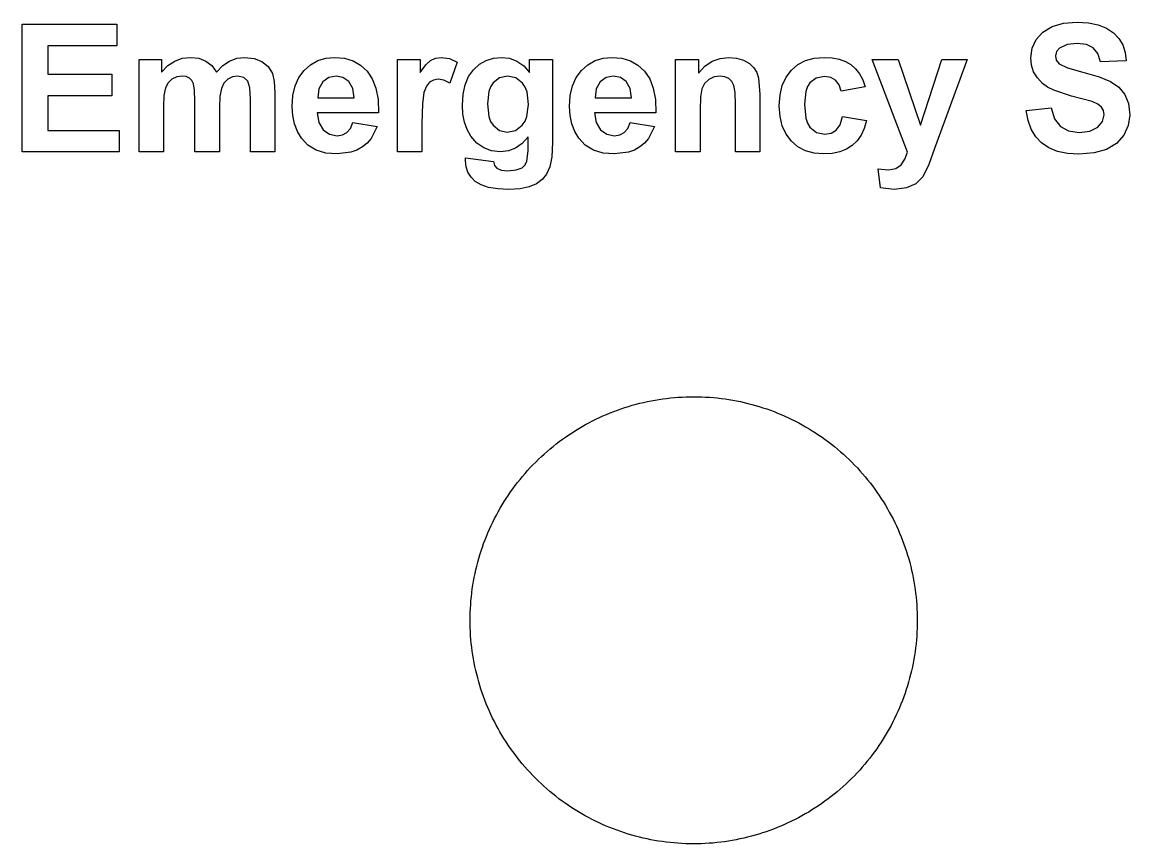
# Model space of a CAD drawing. Header units: metres. Extents: x 13 to 238, y 4 to 739.
# Drawn here: x 126.8 to 182.3, y 119 to 160.1 of the extents above; entities that cross this region are included whole.
import ezdxf

# ---------------------------------------------------------------- set-up
doc = ezdxf.new("R2010")
doc.units = ezdxf.units.M

msp = doc.modelspace()

# ---------------------------------------------------------------- linework, layer by layer
at = {"layer": 'Emergency Stop'}
for p, q in [((126.842, 153.64, 0.033), (126.842, 160.031, 0.033)), ((126.842, 160.031, 0.033), (131.58, 160.031, 0.033)), ((131.58, 160.031, 0.033), (131.58, 158.949, 0.033)), ((177.978, 159.644, 0.033), (178.438, 159.917, 0.033)), ((178.438, 159.917, 0.033), (179.013, 160.084, 0.033)), ((179.013, 160.084, 0.033), (179.696, 160.14, 0.033)), ((179.696, 160.14, 0.033), (180.26, 160.107, 0.033)), ((180.26, 160.107, 0.033), (180.75, 160.008, 0.033)), ((180.75, 160.008, 0.033), (181.166, 159.843, 0.033)), ((181.166, 159.843, 0.033), (181.507, 159.612, 0.033)), ((177.433, 158.829, 0.033), (177.641, 159.27, 0.033)), ((177.641, 159.27, 0.033), (177.978, 159.644, 0.033)), ((181.507, 159.612, 0.033), (181.775, 159.326, 0.033)), ((181.775, 159.326, 0.033), (181.971, 158.996, 0.033)), ((131.58, 158.949, 0.033), (128.132, 158.949, 0.033)), ((128.132, 158.949, 0.033), (128.132, 157.533, 0.033)), ((177.364, 158.357, 0.033), (177.433, 158.829, 0.033)), ((178.802, 158.84, 0.033), (178.649, 158.667, 0.033)), ((179.182, 159.014, 0.033), (178.802, 158.84, 0.033)), ((179.683, 159.071, 0.033), (179.182, 159.014, 0.033)), ((180.16, 159.018, 0.033), (179.683, 159.071, 0.033)), ((180.5, 158.856, 0.033), (180.16, 159.018, 0.033)), ((180.725, 158.571, 0.033), (180.5, 158.856, 0.033)), ((181.971, 158.996, 0.033), (182.095, 158.622, 0.033)), ((132.696, 158.269, 0.033), (133.825, 158.269, 0.033)), ((132.696, 153.64, 0.033), (132.696, 158.269, 0.033)), ((133.825, 158.269, 0.033), (133.825, 157.637, 0.033)), ((134.143, 157.96, 0.033), (134.489, 158.19, 0.033)), ((134.489, 158.19, 0.033), (134.864, 158.328, 0.033)), ((134.864, 158.328, 0.033), (135.268, 158.374, 0.033)), ((135.268, 158.374, 0.033), (135.684, 158.328, 0.033)), ((135.684, 158.328, 0.033), (136.04, 158.191, 0.033)), ((136.04, 158.191, 0.033), (136.338, 157.961, 0.033)), ((136.893, 157.961, 0.033), (137.235, 158.191, 0.033)), ((137.235, 158.191, 0.033), (137.6, 158.328, 0.033)), ((137.6, 158.328, 0.033), (137.989, 158.374, 0.033)), ((137.989, 158.374, 0.033), (138.46, 158.322, 0.033)), ((138.46, 158.322, 0.033), (138.852, 158.167, 0.033)), ((138.852, 158.167, 0.033), (139.16, 157.911, 0.033)), ((141.291, 158.007, 0.033), (141.652, 158.211, 0.033)), ((141.652, 158.211, 0.033), (142.052, 158.333, 0.033)), ((142.052, 158.333, 0.033), (142.492, 158.374, 0.033)), ((142.492, 158.374, 0.033), (142.982, 158.331, 0.033)), ((142.982, 158.331, 0.033), (143.416, 158.203, 0.033)), ((143.416, 158.203, 0.033), (143.797, 157.99, 0.033)), ((145.64, 153.64, 0.033), (145.64, 158.269, 0.033)), ((145.64, 158.269, 0.033), (146.778, 158.269, 0.033)), ((146.778, 158.269, 0.033), (146.778, 157.611, 0.033)), ((147.055, 157.998, 0.033), (147.303, 158.226, 0.033)), ((147.303, 158.226, 0.033), (147.552, 158.337, 0.033)), ((147.552, 158.337, 0.033), (147.833, 158.374, 0.033)), ((147.833, 158.374, 0.033), (148.243, 158.316, 0.033)), ((148.243, 158.316, 0.033), (148.639, 158.143, 0.033)), ((148.639, 158.143, 0.033), (148.26, 157.075, 0.033)), ((149.749, 158.028, 0.033), (150.08, 158.22, 0.033)), ((150.08, 158.22, 0.033), (150.446, 158.336, 0.033)), ((150.446, 158.336, 0.033), (150.845, 158.374, 0.033)), ((150.845, 158.374, 0.033), (151.256, 158.327, 0.033)), ((151.256, 158.327, 0.033), (151.629, 158.185, 0.033)), ((151.629, 158.185, 0.033), (151.964, 157.95, 0.033)), ((152.262, 157.62, 0.033), (152.262, 158.269, 0.033)), ((152.262, 158.269, 0.033), (153.408, 158.269, 0.033)), ((153.408, 158.269, 0.033), (153.408, 154.115, 0.033)), ((155.185, 158.007, 0.033), (155.546, 158.211, 0.033)), ((155.546, 158.211, 0.033), (155.946, 158.333, 0.033)), ((155.946, 158.333, 0.033), (156.386, 158.374, 0.033)), ((156.386, 158.374, 0.033), (156.875, 158.331, 0.033)), ((156.875, 158.331, 0.033), (157.31, 158.203, 0.033)), ((157.31, 158.203, 0.033), (157.69, 157.99, 0.033)), ((159.577, 153.64, 0.033), (159.577, 158.269, 0.033)), ((159.577, 158.269, 0.033), (160.715, 158.269, 0.033)), ((160.715, 158.269, 0.033), (160.715, 157.589, 0.033)), ((161.037, 157.933, 0.033), (161.399, 158.178, 0.033)), ((161.399, 158.178, 0.033), (161.8, 158.325, 0.033)), ((161.8, 158.325, 0.033), (162.241, 158.374, 0.033)), ((162.241, 158.374, 0.033), (162.629, 158.337, 0.033)), ((162.629, 158.337, 0.033), (162.982, 158.228, 0.033)), ((162.982, 158.228, 0.033), (163.277, 158.062, 0.033)), ((165.705, 158.015, 0.033), (166.088, 158.214, 0.033)), ((166.088, 158.214, 0.033), (166.524, 158.334, 0.033)), ((166.524, 158.334, 0.033), (167.014, 158.374, 0.033)), ((167.014, 158.374, 0.033), (167.415, 158.351, 0.033)), ((167.415, 158.351, 0.033), (167.773, 158.283, 0.033)), ((167.773, 158.283, 0.033), (168.088, 158.169, 0.033)), ((168.088, 158.169, 0.033), (168.359, 158.01, 0.033)), ((169.425, 158.269, 0.033), (170.729, 158.269, 0.033)), ((171.186, 153.626, 0.033), (169.425, 158.269, 0.033)), ((170.729, 158.269, 0.033), (171.836, 154.982, 0.033)), ((171.836, 154.982, 0.033), (172.917, 158.269, 0.033)), ((174.186, 158.269, 0.033), (172.551, 153.814, 0.033)), ((172.917, 158.269, 0.033), (174.186, 158.269, 0.033)), ((177.4, 157.992, 0.033), (177.364, 158.357, 0.033)), ((178.649, 158.667, 0.033), (178.597, 158.444, 0.033)), ((178.597, 158.444, 0.033), (178.645, 158.233, 0.033)), ((178.645, 158.233, 0.033), (178.789, 158.056, 0.033)), ((180.856, 158.147, 0.033), (180.725, 158.571, 0.033)), ((182.146, 158.204, 0.033), (180.856, 158.147, 0.033)), ((182.095, 158.622, 0.033), (182.146, 158.204, 0.033)), ((133.825, 157.637, 0.033), (134.143, 157.96, 0.033)), ((136.338, 157.961, 0.033), (136.576, 157.637, 0.033)), ((136.576, 157.637, 0.033), (136.893, 157.961, 0.033)), ((139.16, 157.911, 0.033), (139.379, 157.559, 0.033)), ((140.707, 157.365, 0.033), (140.971, 157.722, 0.033)), ((140.971, 157.722, 0.033), (141.291, 158.007, 0.033)), ((143.797, 157.99, 0.033), (144.123, 157.692, 0.033)), ((144.123, 157.692, 0.033), (144.382, 157.305, 0.033)), ((146.778, 157.611, 0.033), (147.055, 157.998, 0.033)), ((149.207, 157.418, 0.033), (149.452, 157.759, 0.033)), ((149.452, 157.759, 0.033), (149.749, 158.028, 0.033)), ((151.964, 157.95, 0.033), (152.262, 157.62, 0.033)), ((154.601, 157.365, 0.033), (154.864, 157.722, 0.033)), ((154.864, 157.722, 0.033), (155.185, 158.007, 0.033)), ((157.69, 157.99, 0.033), (158.016, 157.692, 0.033)), ((158.016, 157.692, 0.033), (158.276, 157.305, 0.033)), ((160.715, 157.589, 0.033), (161.037, 157.933, 0.033)), ((163.277, 158.062, 0.033), (163.49, 157.855, 0.033)), ((163.49, 157.855, 0.033), (163.636, 157.613, 0.033)), ((163.636, 157.613, 0.033), (163.729, 157.341, 0.033)), ((165.11, 157.384, 0.033), (165.375, 157.735, 0.033)), ((165.375, 157.735, 0.033), (165.705, 158.015, 0.033)), ((168.359, 158.01, 0.033), (168.591, 157.804, 0.033)), ((168.591, 157.804, 0.033), (168.788, 157.551, 0.033)), ((177.511, 157.656, 0.033), (177.4, 157.992, 0.033)), ((177.695, 157.349, 0.033), (177.511, 157.656, 0.033)), ((178.789, 158.056, 0.033), (179.208, 157.846, 0.033)), ((179.208, 157.846, 0.033), (179.975, 157.628, 0.033)), ((179.975, 157.628, 0.033), (180.794, 157.402, 0.033)), ((128.132, 157.533, 0.033), (131.341, 157.533, 0.033)), ((131.341, 157.533, 0.033), (131.341, 156.456, 0.033)), ((134.15, 157.098, 0.033), (134.019, 156.844, 0.033)), ((134.344, 157.284, 0.033), (134.15, 157.098, 0.033)), ((134.585, 157.399, 0.033), (134.344, 157.284, 0.033)), ((134.854, 157.437, 0.033), (134.585, 157.399, 0.033)), ((135.065, 157.413, 0.033), (134.854, 157.437, 0.033)), ((135.227, 157.341, 0.033), (135.065, 157.413, 0.033)), ((135.346, 157.22, 0.033), (135.227, 157.341, 0.033)), ((135.43, 157.049, 0.033), (135.346, 157.22, 0.033)), ((135.479, 156.733, 0.033), (135.43, 157.049, 0.033)), ((136.952, 157.086, 0.033), (136.82, 156.82, 0.033)), ((137.147, 157.28, 0.033), (136.952, 157.086, 0.033)), ((137.382, 157.397, 0.033), (137.147, 157.28, 0.033)), ((137.631, 157.437, 0.033), (137.382, 157.397, 0.033)), ((137.939, 157.371, 0.033), (137.631, 157.437, 0.033)), ((138.154, 157.175, 0.033), (137.939, 157.371, 0.033)), ((138.249, 156.852, 0.033), (138.154, 157.175, 0.033)), ((139.379, 157.559, 0.033), (139.474, 157.171, 0.033)), ((139.474, 157.171, 0.033), (139.506, 156.6, 0.033)), ((140.519, 156.946, 0.033), (140.707, 157.365, 0.033)), ((141.904, 157.145, 0.033), (141.709, 156.8, 0.033)), ((142.2, 157.364, 0.033), (141.904, 157.145, 0.033)), ((142.566, 157.437, 0.033), (142.2, 157.364, 0.033)), ((142.913, 157.367, 0.033), (142.566, 157.437, 0.033)), ((143.203, 157.16, 0.033), (142.913, 157.367, 0.033)), ((143.402, 156.819, 0.033), (143.203, 157.16, 0.033)), ((144.382, 157.305, 0.033), (144.564, 156.828, 0.033)), ((147.248, 157.134, 0.033), (147.089, 156.935, 0.033)), ((147.447, 157.24, 0.033), (147.248, 157.134, 0.033)), ((147.684, 157.275, 0.033), (147.447, 157.24, 0.033)), ((147.961, 157.225, 0.033), (147.684, 157.275, 0.033)), ((148.26, 157.075, 0.033), (147.961, 157.225, 0.033)), ((149.032, 157.007, 0.033), (149.207, 157.418, 0.033)), ((150.433, 157.094, 0.033), (150.308, 156.901, 0.033)), ((150.757, 157.351, 0.033), (150.433, 157.094, 0.033)), ((151.159, 157.437, 0.033), (150.757, 157.351, 0.033)), ((151.573, 157.349, 0.033), (151.159, 157.437, 0.033)), ((151.909, 157.088, 0.033), (151.573, 157.349, 0.033)), ((152.038, 156.89, 0.033), (151.909, 157.088, 0.033)), ((154.413, 156.946, 0.033), (154.601, 157.365, 0.033)), ((155.797, 157.145, 0.033), (155.602, 156.8, 0.033)), ((156.094, 157.364, 0.033), (155.797, 157.145, 0.033)), ((156.46, 157.437, 0.033), (156.094, 157.364, 0.033)), ((156.807, 157.367, 0.033), (156.46, 157.437, 0.033)), ((157.096, 157.16, 0.033), (156.807, 157.367, 0.033)), ((157.296, 156.819, 0.033), (157.096, 157.16, 0.033)), ((158.276, 157.305, 0.033), (158.458, 156.828, 0.033)), ((161.029, 157.06, 0.033), (160.896, 156.8, 0.033)), ((161.242, 157.262, 0.033), (161.029, 157.06, 0.033)), ((161.512, 157.393, 0.033), (161.242, 157.262, 0.033)), ((161.813, 157.437, 0.033), (161.512, 157.393, 0.033)), ((162.044, 157.406, 0.033), (161.813, 157.437, 0.033)), ((162.238, 157.315, 0.033), (162.044, 157.406, 0.033)), ((162.391, 157.168, 0.033), (162.238, 157.315, 0.033)), ((162.493, 156.972, 0.033), (162.391, 157.168, 0.033)), ((163.729, 157.341, 0.033), (163.797, 156.517, 0.033)), ((164.921, 156.97, 0.033), (165.11, 157.384, 0.033)), ((166.302, 157.094, 0.033), (166.182, 156.91, 0.033)), ((166.62, 157.331, 0.033), (166.302, 157.094, 0.033)), ((167.032, 157.411, 0.033), (166.62, 157.331, 0.033)), ((167.344, 157.365, 0.033), (167.032, 157.411, 0.033)), ((167.592, 157.227, 0.033), (167.344, 157.365, 0.033)), ((167.769, 157, 0.033), (167.592, 157.227, 0.033)), ((168.788, 157.551, 0.033), (168.95, 157.249, 0.033)), ((168.95, 157.249, 0.033), (169.076, 156.9, 0.033)), ((177.952, 157.07, 0.033), (177.695, 157.349, 0.033)), ((178.2, 156.89, 0.033), (177.952, 157.07, 0.033)), ((180.794, 157.402, 0.033), (181.368, 157.169, 0.033)), ((181.368, 157.169, 0.033), (181.77, 156.887, 0.033)), ((134.019, 156.844, 0.033), (133.946, 156.461, 0.033)), ((135.495, 156.177, 0.033), (135.479, 156.733, 0.033)), ((136.82, 156.82, 0.033), (136.745, 156.429, 0.033)), ((138.281, 156.286, 0.033), (138.249, 156.852, 0.033)), ((139.506, 156.6, 0.033), (139.506, 153.64, 0.033)), ((140.407, 156.464, 0.033), (140.519, 156.946, 0.033)), ((141.709, 156.8, 0.033), (141.646, 156.351, 0.033)), ((143.477, 156.351, 0.033), (143.402, 156.819, 0.033)), ((144.564, 156.828, 0.033), (144.668, 156.26, 0.033)), ((146.967, 156.621, 0.033), (146.89, 156.048, 0.033)), ((147.089, 156.935, 0.033), (146.967, 156.621, 0.033)), ((148.892, 155.981, 0.033), (148.927, 156.528, 0.033)), ((148.927, 156.528, 0.033), (149.032, 157.007, 0.033)), ((150.219, 156.662, 0.033), (150.147, 156.05, 0.033)), ((150.308, 156.901, 0.033), (150.219, 156.662, 0.033)), ((152.131, 156.647, 0.033), (152.038, 156.89, 0.033)), ((152.205, 156.02, 0.033), (152.131, 156.647, 0.033)), ((154.3, 156.464, 0.033), (154.413, 156.946, 0.033)), ((155.602, 156.8, 0.033), (155.54, 156.351, 0.033)), ((157.371, 156.351, 0.033), (157.296, 156.819, 0.033)), ((158.458, 156.828, 0.033), (158.562, 156.26, 0.033)), ((160.896, 156.8, 0.033), (160.825, 156.39, 0.033)), ((162.552, 156.62, 0.033), (162.493, 156.972, 0.033)), ((162.572, 156.002, 0.033), (162.552, 156.62, 0.033)), ((163.797, 156.517, 0.033), (163.797, 153.64, 0.033)), ((164.769, 155.95, 0.033), (164.807, 156.492, 0.033)), ((164.807, 156.492, 0.033), (164.921, 156.97, 0.033)), ((166.097, 156.672, 0.033), (166.029, 156.037, 0.033)), ((166.182, 156.91, 0.033), (166.097, 156.672, 0.033)), ((167.869, 156.682, 0.033), (167.769, 157, 0.033)), ((169.076, 156.9, 0.033), (167.869, 156.682, 0.033)), ((178.526, 156.725, 0.033), (178.2, 156.89, 0.033)), ((179.408, 156.438, 0.033), (178.526, 156.725, 0.033)), ((181.77, 156.887, 0.033), (182.074, 156.519, 0.033)), ((182.074, 156.519, 0.033), (182.265, 156.059, 0.033)), ((131.341, 156.456, 0.033), (128.132, 156.456, 0.033)), ((128.132, 156.456, 0.033), (128.132, 154.716, 0.033)), ((133.946, 156.461, 0.033), (133.921, 155.889, 0.033)), ((135.495, 153.64, 0.033), (135.495, 156.177, 0.033)), ((136.745, 156.429, 0.033), (136.72, 155.863, 0.033)), ((138.281, 153.64, 0.033), (138.281, 156.286, 0.033)), ((140.369, 155.92, 0.033), (140.407, 156.464, 0.033)), ((141.646, 156.351, 0.033), (143.477, 156.351, 0.033)), ((144.668, 156.26, 0.033), (144.694, 155.601, 0.033)), ((146.89, 156.048, 0.033), (146.865, 155.069, 0.033)), ((148.919, 155.535, 0.033), (148.892, 155.981, 0.033)), ((150.147, 156.05, 0.033), (150.219, 155.412, 0.033)), ((152.128, 155.415, 0.033), (152.205, 156.02, 0.033)), ((154.263, 155.92, 0.033), (154.3, 156.464, 0.033)), ((155.54, 156.351, 0.033), (157.371, 156.351, 0.033)), ((158.562, 156.26, 0.033), (158.587, 155.601, 0.033)), ((160.825, 156.39, 0.033), (160.802, 155.736, 0.033)), ((162.572, 153.64, 0.033), (162.572, 156.002, 0.033)), ((164.807, 155.414, 0.033), (164.769, 155.95, 0.033)), ((166.029, 156.037, 0.033), (166.098, 155.334, 0.033)), ((180.442, 156.159, 0.033), (179.408, 156.438, 0.033)), ((180.723, 156.031, 0.033), (180.442, 156.159, 0.033)), ((180.906, 155.883, 0.033), (180.723, 156.031, 0.033)), ((182.265, 156.059, 0.033), (182.329, 155.501, 0.033)), ((133.921, 155.889, 0.033), (133.921, 153.64, 0.033)), ((136.72, 155.863, 0.033), (136.72, 153.64, 0.033)), ((140.398, 155.459, 0.033), (140.369, 155.92, 0.033)), ((140.484, 155.039, 0.033), (140.398, 155.459, 0.033)), ((144.694, 155.601, 0.033), (141.625, 155.601, 0.033)), ((141.625, 155.601, 0.033), (141.705, 155.117, 0.033)), ((148.999, 155.128, 0.033), (148.919, 155.535, 0.033)), ((150.219, 155.412, 0.033), (150.308, 155.167, 0.033)), ((152.031, 155.177, 0.033), (152.128, 155.415, 0.033)), ((154.291, 155.459, 0.033), (154.263, 155.92, 0.033)), ((154.377, 155.039, 0.033), (154.291, 155.459, 0.033)), ((158.587, 155.601, 0.033), (155.518, 155.601, 0.033)), ((155.518, 155.601, 0.033), (155.599, 155.117, 0.033)), ((160.802, 155.736, 0.033), (160.802, 153.64, 0.033)), ((164.92, 154.94, 0.033), (164.807, 155.414, 0.033)), ((167.81, 155.001, 0.033), (167.934, 155.414, 0.033)), ((167.934, 155.414, 0.033), (169.137, 155.209, 0.033)), ((177.133, 155.719, 0.033), (178.388, 155.841, 0.033)), ((177.229, 155.215, 0.033), (177.133, 155.719, 0.033)), ((178.388, 155.841, 0.033), (178.56, 155.293, 0.033)), ((181.006, 155.706, 0.033), (180.906, 155.883, 0.033)), ((180.96, 155.166, 0.033), (181.039, 155.497, 0.033)), ((181.039, 155.497, 0.033), (181.006, 155.706, 0.033)), ((182.329, 155.501, 0.033), (182.253, 154.969, 0.033)), ((140.627, 154.661, 0.033), (140.484, 155.039, 0.033)), ((141.705, 155.117, 0.033), (141.921, 154.753, 0.033)), ((143.111, 154.607, 0.033), (143.283, 154.812, 0.033)), ((143.283, 154.812, 0.033), (143.408, 155.113, 0.033)), ((143.408, 155.113, 0.033), (144.628, 154.908, 0.033)), ((144.628, 154.908, 0.033), (144.325, 154.317, 0.033)), ((146.865, 155.069, 0.033), (146.865, 153.64, 0.033)), ((149.132, 154.759, 0.033), (148.999, 155.128, 0.033)), ((150.308, 155.167, 0.033), (150.433, 154.971, 0.033)), ((150.433, 154.971, 0.033), (150.752, 154.715, 0.033)), ((151.551, 154.717, 0.033), (151.896, 154.98, 0.033)), ((151.896, 154.98, 0.033), (152.031, 155.177, 0.033)), ((154.52, 154.661, 0.033), (154.377, 155.039, 0.033)), ((155.599, 155.117, 0.033), (155.815, 154.753, 0.033)), ((157.005, 154.607, 0.033), (157.177, 154.812, 0.033)), ((157.177, 154.812, 0.033), (157.301, 155.113, 0.033)), ((157.301, 155.113, 0.033), (158.522, 154.908, 0.033)), ((158.522, 154.908, 0.033), (158.218, 154.317, 0.033)), ((165.109, 154.527, 0.033), (164.92, 154.94, 0.033)), ((166.098, 155.334, 0.033), (166.185, 155.074, 0.033)), ((166.185, 155.074, 0.033), (166.306, 154.873, 0.033)), ((166.306, 154.873, 0.033), (166.63, 154.618, 0.033)), ((167.62, 154.732, 0.033), (167.81, 155.001, 0.033)), ((169.022, 154.82, 0.033), (168.864, 154.482, 0.033)), ((169.137, 155.209, 0.033), (169.022, 154.82, 0.033)), ((177.39, 154.775, 0.033), (177.229, 155.215, 0.033)), ((178.56, 155.293, 0.033), (178.848, 154.913, 0.033)), ((178.848, 154.913, 0.033), (179.255, 154.69, 0.033)), ((180.33, 154.682, 0.033), (180.723, 154.88, 0.033)), ((180.723, 154.88, 0.033), (180.96, 155.166, 0.033)), ((182.253, 154.969, 0.033), (182.024, 154.472, 0.033)), ((128.132, 154.716, 0.033), (131.702, 154.716, 0.033)), ((131.702, 154.716, 0.033), (131.702, 153.64, 0.033)), ((140.827, 154.324, 0.033), (140.627, 154.661, 0.033)), ((141.156, 153.979, 0.033), (140.827, 154.324, 0.033)), ((141.921, 154.753, 0.033), (142.239, 154.526, 0.033)), ((142.239, 154.526, 0.033), (142.627, 154.45, 0.033)), ((142.627, 154.45, 0.033), (142.892, 154.49, 0.033)), ((142.892, 154.49, 0.033), (143.111, 154.607, 0.033)), ((144.325, 154.317, 0.033), (144.122, 154.081, 0.033)), ((149.319, 154.429, 0.033), (149.132, 154.759, 0.033)), ((149.616, 154.083, 0.033), (149.319, 154.429, 0.033)), ((150.752, 154.715, 0.033), (151.137, 154.629, 0.033)), ((151.137, 154.629, 0.033), (151.551, 154.717, 0.033)), ((152.183, 154.389, 0.033), (151.891, 154.061, 0.033)), ((152.183, 153.714, 0.033), (152.183, 154.389, 0.033)), ((154.721, 154.324, 0.033), (154.52, 154.661, 0.033)), ((155.05, 153.979, 0.033), (154.721, 154.324, 0.033)), ((155.815, 154.753, 0.033), (156.133, 154.526, 0.033)), ((156.133, 154.526, 0.033), (156.521, 154.45, 0.033)), ((156.521, 154.45, 0.033), (156.786, 154.49, 0.033)), ((156.786, 154.49, 0.033), (157.005, 154.607, 0.033)), ((158.218, 154.317, 0.033), (158.016, 154.081, 0.033)), ((165.373, 154.176, 0.033), (165.109, 154.527, 0.033)), ((166.63, 154.618, 0.033), (167.049, 154.533, 0.033)), ((167.049, 154.533, 0.033), (167.366, 154.583, 0.033)), ((167.366, 154.583, 0.033), (167.62, 154.732, 0.033)), ((168.864, 154.482, 0.033), (168.662, 154.195, 0.033)), ((177.617, 154.399, 0.033), (177.39, 154.775, 0.033)), ((177.909, 154.086, 0.033), (177.617, 154.399, 0.033)), ((179.255, 154.69, 0.033), (179.783, 154.616, 0.033)), ((179.783, 154.616, 0.033), (180.33, 154.682, 0.033)), ((182.024, 154.472, 0.033), (181.656, 154.054, 0.033)), ((141.564, 153.732, 0.033), (141.156, 153.979, 0.033)), ((142.05, 153.584, 0.033), (141.564, 153.732, 0.033)), ((143.615, 153.732, 0.033), (143.313, 153.623, 0.033)), ((143.885, 153.886, 0.033), (143.615, 153.732, 0.033)), ((144.122, 154.081, 0.033), (143.885, 153.886, 0.033)), ((149.961, 153.837, 0.033), (149.616, 154.083, 0.033)), ((150.355, 153.689, 0.033), (149.961, 153.837, 0.033)), ((151.562, 153.827, 0.033), (151.198, 153.686, 0.033)), ((151.891, 154.061, 0.033), (151.562, 153.827, 0.033)), ((152.127, 153.151, 0.033), (152.183, 153.714, 0.033)), ((153.408, 154.115, 0.033), (153.375, 153.399, 0.033)), ((155.457, 153.732, 0.033), (155.05, 153.979, 0.033)), ((155.943, 153.584, 0.033), (155.457, 153.732, 0.033)), ((157.509, 153.732, 0.033), (157.207, 153.623, 0.033)), ((157.779, 153.886, 0.033), (157.509, 153.732, 0.033)), ((158.016, 154.081, 0.033), (157.779, 153.886, 0.033)), ((165.701, 153.895, 0.033), (165.373, 154.176, 0.033)), ((166.08, 153.695, 0.033), (165.701, 153.895, 0.033)), ((168.129, 153.773, 0.033), (167.796, 153.641, 0.033)), ((168.418, 153.958, 0.033), (168.129, 153.773, 0.033)), ((168.662, 154.195, 0.033), (168.418, 153.958, 0.033)), ((172.551, 153.814, 0.033), (172.259, 153.007, 0.033)), ((178.269, 153.841, 0.033), (177.909, 154.086, 0.033)), ((178.699, 153.666, 0.033), (178.269, 153.841, 0.033)), ((181.161, 153.759, 0.033), (180.534, 153.585, 0.033)), ((181.656, 154.054, 0.033), (181.161, 153.759, 0.033)), ((131.702, 153.64, 0.033), (126.842, 153.64, 0.033)), ((133.921, 153.64, 0.033), (132.696, 153.64, 0.033)), ((136.72, 153.64, 0.033), (135.495, 153.64, 0.033)), ((139.506, 153.64, 0.033), (138.281, 153.64, 0.033)), ((142.614, 153.535, 0.033), (142.05, 153.584, 0.033)), ((143.313, 153.623, 0.033), (142.614, 153.535, 0.033)), ((146.865, 153.64, 0.033), (145.64, 153.64, 0.033)), ((149.049, 153.186, 0.033), (149.053, 153.334, 0.033)), ((149.08, 152.89, 0.033), (149.049, 153.186, 0.033)), ((149.053, 153.334, 0.033), (150.453, 153.164, 0.033)), ((150.797, 153.64, 0.033), (150.355, 153.689, 0.033)), ((150.453, 153.164, 0.033), (150.51, 152.958, 0.033)), ((151.198, 153.686, 0.033), (150.797, 153.64, 0.033)), ((152.024, 152.967, 0.033), (152.127, 153.151, 0.033)), ((153.375, 153.399, 0.033), (153.273, 152.89, 0.033)), ((156.508, 153.535, 0.033), (155.943, 153.584, 0.033)), ((157.207, 153.623, 0.033), (156.508, 153.535, 0.033)), ((160.802, 153.64, 0.033), (159.577, 153.64, 0.033)), ((163.797, 153.64, 0.033), (162.572, 153.64, 0.033)), ((166.51, 153.575, 0.033), (166.08, 153.695, 0.033)), ((166.992, 153.535, 0.033), (166.51, 153.575, 0.033)), ((167.417, 153.561, 0.033), (166.992, 153.535, 0.033)), ((167.796, 153.641, 0.033), (167.417, 153.561, 0.033)), ((170.872, 152.988, 0.033), (171.053, 153.273, 0.033)), ((171.053, 153.273, 0.033), (171.186, 153.626, 0.033)), ((179.199, 153.561, 0.033), (178.699, 153.666, 0.033)), ((179.77, 153.526, 0.033), (179.199, 153.561, 0.033)), ((180.534, 153.585, 0.033), (179.77, 153.526, 0.033)), ((149.172, 152.621, 0.033), (149.08, 152.89, 0.033)), ((149.326, 152.379, 0.033), (149.172, 152.621, 0.033)), ((150.51, 152.958, 0.033), (150.614, 152.829, 0.033)), ((150.614, 152.829, 0.033), (150.838, 152.731, 0.033)), ((150.838, 152.731, 0.033), (151.163, 152.698, 0.033)), ((151.163, 152.698, 0.033), (151.583, 152.734, 0.033)), ((151.583, 152.734, 0.033), (151.882, 152.842, 0.033)), ((151.882, 152.842, 0.033), (152.024, 152.967, 0.033)), ((153.273, 152.89, 0.033), (153.111, 152.528, 0.033)), ((169.831, 151.835, 0.033), (169.722, 152.794, 0.033)), ((169.722, 152.794, 0.033), (170.24, 152.737, 0.033)), ((170.24, 152.737, 0.033), (170.612, 152.8, 0.033)), ((170.612, 152.8, 0.033), (170.872, 152.988, 0.033)), ((172.259, 153.007, 0.033), (171.951, 152.388, 0.033)), ((149.541, 152.164, 0.033), (149.326, 152.379, 0.033)), ((149.831, 151.987, 0.033), (149.541, 152.164, 0.033)), ((152.609, 152.047, 0.033), (152.242, 151.891, 0.033)), ((152.894, 152.253, 0.033), (152.609, 152.047, 0.033)), ((153.111, 152.528, 0.033), (152.894, 152.253, 0.033)), ((171.616, 152.042, 0.033), (171.149, 151.835, 0.033)), ((171.951, 152.388, 0.033), (171.616, 152.042, 0.033)), ((150.205, 151.861, 0.033), (149.831, 151.987, 0.033)), ((150.665, 151.786, 0.033), (150.205, 151.861, 0.033)), ((151.211, 151.761, 0.033), (150.665, 151.786, 0.033)), ((151.781, 151.793, 0.033), (151.211, 151.761, 0.033)), ((152.242, 151.891, 0.033), (151.781, 151.793, 0.033)), ((170.524, 151.761, 0.033), (169.831, 151.835, 0.033)), ((171.149, 151.835, 0.033), (170.524, 151.761, 0.033))]:
    msp.add_line(p, q, dxfattribs=at)
at = {"layer": 'Layer0'}
for p, q in [((157.216, 140.889), (157.403, 140.944)), ((157.403, 140.944), (157.592, 140.996)), ((157.592, 140.996), (157.781, 141.045)), ((157.781, 141.045), (157.971, 141.09)), ((157.971, 141.09), (158.162, 141.132)), ((158.162, 141.132), (158.354, 141.171)), ((158.354, 141.171), (158.546, 141.207)), ((158.546, 141.207), (158.739, 141.239)), ((158.739, 141.239), (158.932, 141.268)), ((158.932, 141.268), (159.126, 141.293)), ((159.126, 141.293), (159.32, 141.315)), ((159.32, 141.315), (159.515, 141.333)), ((159.515, 141.333), (159.71, 141.349)), ((159.71, 141.349), (159.905, 141.36)), ((159.905, 141.36), (160.1, 141.369)), ((160.1, 141.369), (160.295, 141.374)), ((160.295, 141.374), (160.491, 141.375)), ((160.491, 141.375), (160.686, 141.373)), ((160.686, 141.373), (160.882, 141.368)), ((160.882, 141.368), (161.077, 141.359)), ((161.077, 141.359), (161.272, 141.347)), ((161.272, 141.347), (161.467, 141.332)), ((161.467, 141.332), (161.662, 141.313)), ((161.662, 141.313), (161.856, 141.29)), ((161.856, 141.29), (162.05, 141.265)), ((162.05, 141.265), (162.243, 141.236)), ((162.243, 141.236), (162.436, 141.203)), ((162.436, 141.203), (162.628, 141.167)), ((162.628, 141.167), (162.819, 141.128)), ((162.819, 141.128), (163.01, 141.086)), ((163.01, 141.086), (163.2, 141.04)), ((163.2, 141.04), (163.389, 140.991)), ((163.389, 140.991), (163.578, 140.938)), ((155.757, 140.33), (155.935, 140.411)), ((155.935, 140.411), (156.114, 140.489)), ((156.114, 140.489), (156.295, 140.563)), ((156.295, 140.563), (156.477, 140.635)), ((156.477, 140.635), (156.66, 140.703)), ((156.66, 140.703), (156.844, 140.768)), ((156.844, 140.768), (157.029, 140.83)), ((157.029, 140.83), (157.216, 140.889)), ((163.578, 140.938), (163.765, 140.883)), ((163.765, 140.883), (163.951, 140.824)), ((163.951, 140.824), (164.137, 140.762)), ((164.137, 140.762), (164.321, 140.696)), ((164.321, 140.696), (164.504, 140.628)), ((164.504, 140.628), (164.686, 140.556)), ((164.686, 140.556), (164.866, 140.481)), ((164.866, 140.481), (165.045, 140.403)), ((165.045, 140.403), (165.223, 140.322)), ((154.721, 139.781), (154.89, 139.88)), ((154.89, 139.88), (155.06, 139.976)), ((155.06, 139.976), (155.232, 140.069)), ((155.232, 140.069), (155.405, 140.159)), ((155.405, 140.159), (155.58, 140.246)), ((155.58, 140.246), (155.757, 140.33)), ((165.223, 140.322), (165.4, 140.237)), ((165.4, 140.237), (165.575, 140.15)), ((165.575, 140.15), (165.748, 140.059)), ((165.748, 140.059), (165.92, 139.966)), ((165.92, 139.966), (166.09, 139.87)), ((166.09, 139.87), (166.258, 139.77)), ((153.906, 139.242), (154.065, 139.355)), ((154.065, 139.355), (154.226, 139.466)), ((154.226, 139.466), (154.389, 139.574)), ((154.389, 139.574), (154.554, 139.679)), ((154.554, 139.679), (154.721, 139.781)), ((166.258, 139.77), (166.424, 139.668)), ((166.424, 139.668), (166.589, 139.563)), ((166.589, 139.563), (166.752, 139.455)), ((166.752, 139.455), (166.913, 139.344)), ((166.913, 139.344), (167.072, 139.23)), ((153.141, 138.634), (153.289, 138.761)), ((153.289, 138.761), (153.44, 138.885)), ((153.44, 138.885), (153.593, 139.007)), ((153.593, 139.007), (153.749, 139.126)), ((153.749, 139.126), (153.906, 139.242)), ((167.072, 139.23), (167.229, 139.114)), ((167.229, 139.114), (167.384, 138.995)), ((167.384, 138.995), (167.537, 138.873)), ((167.537, 138.873), (167.688, 138.748)), ((167.688, 138.748), (167.836, 138.621)), ((152.568, 138.102), (152.708, 138.239)), ((152.708, 138.239), (152.85, 138.373)), ((152.85, 138.373), (152.994, 138.505)), ((152.994, 138.505), (153.141, 138.634)), ((167.836, 138.621), (167.983, 138.492)), ((167.983, 138.492), (168.127, 138.359)), ((168.127, 138.359), (168.268, 138.225)), ((168.268, 138.225), (168.408, 138.088)), ((152.035, 137.531), (152.164, 137.677)), ((152.164, 137.677), (152.297, 137.821)), ((152.297, 137.821), (152.431, 137.963)), ((152.431, 137.963), (152.568, 138.102)), ((168.408, 138.088), (168.544, 137.948)), ((168.544, 137.948), (168.679, 137.806)), ((168.679, 137.806), (168.811, 137.662)), ((168.811, 137.662), (168.94, 137.515)), ((151.542, 136.923), (151.661, 137.078)), ((151.661, 137.078), (151.783, 137.231)), ((151.783, 137.231), (151.908, 137.382)), ((151.908, 137.382), (152.035, 137.531)), ((168.94, 137.515), (169.067, 137.367)), ((169.067, 137.367), (169.191, 137.216)), ((169.191, 137.216), (169.313, 137.063)), ((169.313, 137.063), (169.432, 136.907)), ((151.201, 136.446), (151.312, 136.607)), ((151.312, 136.607), (151.426, 136.766)), ((151.426, 136.766), (151.542, 136.923)), ((169.432, 136.907), (169.548, 136.75)), ((169.548, 136.75), (169.661, 136.591)), ((169.661, 136.591), (169.772, 136.43)), ((150.786, 135.784), (150.886, 135.952)), ((150.886, 135.952), (150.988, 136.119)), ((150.988, 136.119), (151.093, 136.284)), ((151.093, 136.284), (151.201, 136.446)), ((169.772, 136.43), (169.879, 136.267)), ((169.879, 136.267), (169.984, 136.102)), ((169.984, 136.102), (170.086, 135.935)), ((150.506, 135.269), (150.597, 135.442)), ((150.597, 135.442), (150.69, 135.614)), ((150.69, 135.614), (150.786, 135.784)), ((170.086, 135.935), (170.185, 135.766)), ((170.185, 135.766), (170.281, 135.596)), ((170.281, 135.596), (170.375, 135.424)), ((170.375, 135.424), (170.465, 135.251)), ((150.253, 134.74), (150.334, 134.918)), ((150.334, 134.918), (150.419, 135.094)), ((150.419, 135.094), (150.506, 135.269)), ((170.465, 135.251), (170.552, 135.076)), ((170.552, 135.076), (170.636, 134.899)), ((170.636, 134.899), (170.717, 134.721)), ((150.028, 134.198), (150.1, 134.38)), ((150.1, 134.38), (150.175, 134.561)), ((150.175, 134.561), (150.253, 134.74)), ((170.717, 134.721), (170.794, 134.542)), ((170.794, 134.542), (170.869, 134.361)), ((170.869, 134.361), (170.941, 134.179)), ((149.832, 133.646), (149.894, 133.831)), ((149.894, 133.831), (149.96, 134.015)), ((149.96, 134.015), (150.028, 134.198)), ((170.941, 134.179), (171.009, 133.996)), ((171.009, 133.996), (171.074, 133.812)), ((171.074, 133.812), (171.136, 133.627)), ((149.665, 133.084), (149.718, 133.272)), ((149.718, 133.272), (149.773, 133.459)), ((149.773, 133.459), (149.832, 133.646)), ((171.136, 133.627), (171.194, 133.44)), ((171.194, 133.44), (171.25, 133.253)), ((171.25, 133.253), (171.302, 133.064)), ((149.528, 132.514), (149.57, 132.704)), ((149.57, 132.704), (149.616, 132.894)), ((149.616, 132.894), (149.665, 133.084)), ((171.302, 133.064), (171.351, 132.875)), ((171.351, 132.875), (171.396, 132.685)), ((171.396, 132.685), (171.438, 132.494)), ((149.42, 131.937), (149.453, 132.13)), ((149.453, 132.13), (149.489, 132.322)), ((149.489, 132.322), (149.528, 132.514)), ((171.438, 132.494), (171.477, 132.302)), ((171.477, 132.302), (171.512, 132.11)), ((171.512, 132.11), (171.545, 131.917)), ((149.343, 131.356), (149.366, 131.55)), ((149.366, 131.55), (149.391, 131.744)), ((149.391, 131.744), (149.42, 131.937)), ((171.545, 131.917), (171.573, 131.724)), ((171.573, 131.724), (171.599, 131.53)), ((171.599, 131.53), (171.621, 131.336)), ((149.297, 130.771), (149.309, 130.966)), ((149.309, 130.966), (149.324, 131.161)), ((149.324, 131.161), (149.343, 131.356)), ((171.621, 131.336), (171.639, 131.141)), ((171.639, 131.141), (171.654, 130.946)), ((149.283, 130.381), (149.288, 130.576)), ((149.288, 130.576), (149.297, 130.771)), ((171.654, 130.946), (171.666, 130.751)), ((171.666, 130.751), (171.674, 130.556)), ((171.674, 130.556), (171.679, 130.361)), ((149.281, 130.185), (149.283, 130.381)), ((149.282, 129.99), (149.281, 130.185)), ((149.287, 129.794), (149.282, 129.99)), ((171.679, 129.97), (171.674, 129.774)), ((171.679, 130.361), (171.681, 130.165)), ((171.681, 130.165), (171.679, 129.97)), ((149.296, 129.599), (149.287, 129.794)), ((149.307, 129.404), (149.296, 129.599)), ((149.323, 129.209), (149.307, 129.404)), ((171.653, 129.384), (171.637, 129.189)), ((171.665, 129.579), (171.653, 129.384)), ((171.674, 129.774), (171.665, 129.579)), ((149.341, 129.014), (149.323, 129.209)), ((149.363, 128.82), (149.341, 129.014)), ((149.388, 128.626), (149.363, 128.82)), ((171.596, 128.8), (171.57, 128.606)), ((171.618, 128.994), (171.596, 128.8)), ((171.637, 129.189), (171.618, 128.994)), ((149.417, 128.433), (149.388, 128.626)), ((149.449, 128.24), (149.417, 128.433)), ((149.485, 128.048), (149.449, 128.24)), ((171.509, 128.22), (171.473, 128.028)), ((171.541, 128.413), (171.509, 128.22)), ((171.57, 128.606), (171.541, 128.413)), ((149.524, 127.856), (149.485, 128.048)), ((149.566, 127.665), (149.524, 127.856)), ((149.611, 127.475), (149.566, 127.665)), ((171.392, 127.646), (171.346, 127.456)), ((171.434, 127.837), (171.392, 127.646)), ((171.473, 128.028), (171.434, 127.837)), ((149.66, 127.286), (149.611, 127.475)), ((149.712, 127.098), (149.66, 127.286)), ((149.767, 126.91), (149.712, 127.098)), ((171.244, 127.078), (171.189, 126.891)), ((171.297, 127.267), (171.244, 127.078)), ((171.346, 127.456), (171.297, 127.267)), ((149.826, 126.724), (149.767, 126.91)), ((149.888, 126.538), (149.826, 126.724)), ((149.953, 126.354), (149.888, 126.538)), ((171.067, 126.519), (171.002, 126.335)), ((171.13, 126.705), (171.067, 126.519)), ((171.189, 126.891), (171.13, 126.705)), ((150.021, 126.171), (149.953, 126.354)), ((150.093, 125.989), (150.021, 126.171)), ((150.167, 125.808), (150.093, 125.989)), ((170.862, 125.97), (170.787, 125.79)), ((170.933, 126.152), (170.862, 125.97)), ((171.002, 126.335), (170.933, 126.152)), ((150.245, 125.629), (150.167, 125.808)), ((150.326, 125.451), (150.245, 125.629)), ((150.41, 125.274), (150.326, 125.451)), ((170.627, 125.433), (170.543, 125.256)), ((170.708, 125.611), (170.627, 125.433)), ((170.787, 125.79), (170.708, 125.611)), ((150.497, 125.099), (150.41, 125.274)), ((150.587, 124.926), (150.497, 125.099)), ((150.68, 124.754), (150.587, 124.926)), ((170.365, 124.908), (170.272, 124.736)), ((170.456, 125.081), (170.365, 124.908)), ((170.543, 125.256), (170.456, 125.081)), ((150.776, 124.584), (150.68, 124.754)), ((150.875, 124.415), (150.776, 124.584)), ((150.977, 124.249), (150.875, 124.415)), ((170.076, 124.398), (169.974, 124.232)), ((170.175, 124.566), (170.076, 124.398)), ((170.272, 124.736), (170.175, 124.566)), ((151.082, 124.084), (150.977, 124.249)), ((151.19, 123.92), (151.082, 124.084)), ((151.301, 123.759), (151.19, 123.92)), ((151.414, 123.6), (151.301, 123.759)), ((169.65, 123.743), (169.536, 123.584)), ((169.76, 123.904), (169.65, 123.743)), ((169.869, 124.067), (169.76, 123.904)), ((169.974, 124.232), (169.869, 124.067)), ((151.53, 123.443), (151.414, 123.6)), ((151.649, 123.288), (151.53, 123.443)), ((151.771, 123.135), (151.649, 123.288)), ((169.3, 123.272), (169.179, 123.119)), ((169.42, 123.427), (169.3, 123.272)), ((169.536, 123.584), (169.42, 123.427)), ((151.895, 122.984), (151.771, 123.135)), ((152.022, 122.835), (151.895, 122.984)), ((152.151, 122.688), (152.022, 122.835)), ((152.283, 122.544), (152.151, 122.688)), ((168.797, 122.673), (168.665, 122.529)), ((168.927, 122.82), (168.797, 122.673)), ((169.054, 122.968), (168.927, 122.82)), ((169.179, 123.119), (169.054, 122.968)), ((152.417, 122.402), (152.283, 122.544)), ((152.554, 122.263), (152.417, 122.402)), ((152.693, 122.126), (152.554, 122.263)), ((152.835, 121.991), (152.693, 122.126)), ((168.254, 122.112), (168.112, 121.977)), ((168.393, 122.248), (168.254, 122.112)), ((168.53, 122.388), (168.393, 122.248)), ((168.665, 122.529), (168.53, 122.388)), ((152.979, 121.859), (152.835, 121.991)), ((153.125, 121.729), (152.979, 121.859)), ((153.274, 121.602), (153.125, 121.729)), ((153.425, 121.477), (153.274, 121.602)), ((167.672, 121.589), (167.521, 121.465)), ((167.821, 121.716), (167.672, 121.589)), ((167.968, 121.845), (167.821, 121.716)), ((168.112, 121.977), (167.968, 121.845)), ((153.578, 121.356), (153.425, 121.477)), ((153.733, 121.236), (153.578, 121.356)), ((153.89, 121.12), (153.733, 121.236)), ((154.049, 121.006), (153.89, 121.12)), ((154.21, 120.896), (154.049, 121.006)), ((166.897, 120.995), (166.736, 120.884)), ((167.056, 121.108), (166.897, 120.995)), ((167.213, 121.224), (167.056, 121.108)), ((167.368, 121.343), (167.213, 121.224)), ((167.521, 121.465), (167.368, 121.343)), ((154.372, 120.787), (154.21, 120.896)), ((154.537, 120.682), (154.372, 120.787)), ((154.704, 120.58), (154.537, 120.682)), ((154.872, 120.481), (154.704, 120.58)), ((155.042, 120.384), (154.872, 120.481)), ((166.072, 120.471), (165.902, 120.375)), ((166.241, 120.57), (166.072, 120.471)), ((166.407, 120.672), (166.241, 120.57)), ((166.572, 120.777), (166.407, 120.672)), ((166.736, 120.884), (166.572, 120.777)), ((155.214, 120.291), (155.042, 120.384)), ((155.387, 120.2), (155.214, 120.291)), ((155.562, 120.113), (155.387, 120.2)), ((155.738, 120.029), (155.562, 120.113)), ((155.916, 119.948), (155.738, 120.029)), ((156.095, 119.869), (155.916, 119.948)), ((156.276, 119.794), (156.095, 119.869)), ((164.848, 119.862), (164.667, 119.787)), ((165.027, 119.939), (164.848, 119.862)), ((165.205, 120.02), (165.027, 119.939)), ((165.382, 120.104), (165.205, 120.02)), ((165.557, 120.191), (165.382, 120.104)), ((165.73, 120.281), (165.557, 120.191)), ((165.902, 120.375), (165.73, 120.281)), ((156.458, 119.723), (156.276, 119.794)), ((156.641, 119.654), (156.458, 119.723)), ((156.825, 119.589), (156.641, 119.654)), ((157.01, 119.526), (156.825, 119.589)), ((157.197, 119.467), (157.01, 119.526)), ((157.384, 119.412), (157.197, 119.467)), ((157.572, 119.359), (157.384, 119.412)), ((157.762, 119.31), (157.572, 119.359)), ((157.952, 119.264), (157.762, 119.31)), ((163.181, 119.305), (162.991, 119.26)), ((163.37, 119.354), (163.181, 119.305)), ((163.558, 119.406), (163.37, 119.354)), ((163.746, 119.462), (163.558, 119.406)), ((163.932, 119.52), (163.746, 119.462)), ((164.118, 119.582), (163.932, 119.52)), ((164.302, 119.647), (164.118, 119.582)), ((164.485, 119.715), (164.302, 119.647)), ((164.667, 119.787), (164.485, 119.715)), ((158.142, 119.222), (157.952, 119.264)), ((158.334, 119.183), (158.142, 119.222)), ((158.526, 119.147), (158.334, 119.183)), ((158.719, 119.115), (158.526, 119.147)), ((158.912, 119.086), (158.719, 119.115)), ((159.106, 119.06), (158.912, 119.086)), ((159.3, 119.038), (159.106, 119.06)), ((159.495, 119.019), (159.3, 119.038)), ((159.69, 119.003), (159.495, 119.019)), ((159.885, 118.991), (159.69, 119.003)), ((160.08, 118.982), (159.885, 118.991)), ((160.275, 118.977), (160.08, 118.982)), ((160.471, 118.975), (160.275, 118.977)), ((160.666, 118.977), (160.471, 118.975)), ((160.862, 118.982), (160.666, 118.977)), ((161.057, 118.99), (160.862, 118.982)), ((161.252, 119.002), (161.057, 118.99)), ((161.447, 119.017), (161.252, 119.002)), ((161.642, 119.035), (161.447, 119.017)), ((161.836, 119.057), (161.642, 119.035)), ((162.03, 119.083), (161.836, 119.057)), ((162.223, 119.111), (162.03, 119.083)), ((162.416, 119.144), (162.223, 119.111)), ((162.608, 119.179), (162.416, 119.144)), ((162.8, 119.218), (162.608, 119.179)), ((162.991, 119.26), (162.8, 119.218))]:
    msp.add_line(p, q, dxfattribs=at)

doc.saveas('drawing.dxf')
